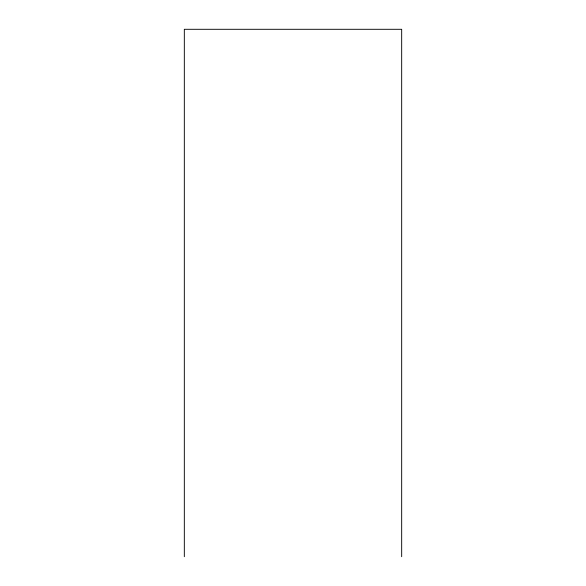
<?xml version="1.0" encoding="UTF-8"?>
<svg xmlns="http://www.w3.org/2000/svg" width="586" height="586" viewBox="0 0 586 586"><rect width="100%" height="100%" fill="white"/><g stroke="black" fill="none" stroke-linecap="round" stroke-linejoin="round"><path stroke-width="0.88" d="M401.674 556.7L401.674 29.3L184.326 29.3L184.326 556.7"/></g></svg>
